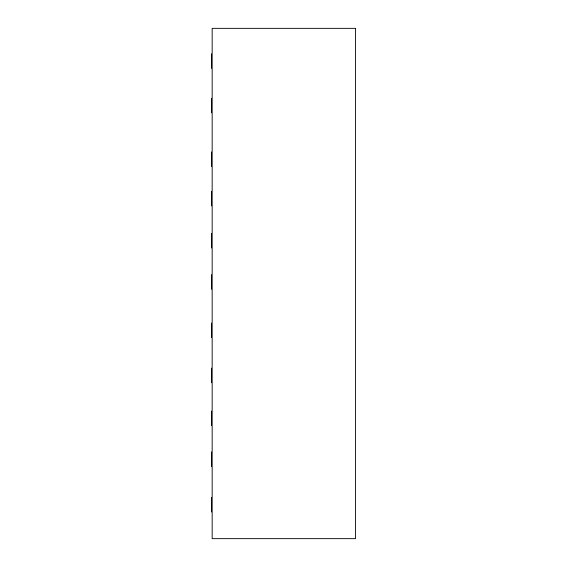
<?xml version="1.0" encoding="UTF-8"?>
<svg xmlns="http://www.w3.org/2000/svg" width="567" height="567" viewBox="0 0 567 567"><rect width="100%" height="100%" fill="white"/><g stroke="black" fill="none" stroke-linecap="round" stroke-linejoin="round"><path stroke-width="0.85" d="M211.434 53.759L211.434 68.387M211.434 98.226L211.434 112.854M211.434 151.906L211.434 166.528M211.434 191.249L211.434 205.878M211.434 233.377L211.434 248.006M211.434 274.626L211.434 289.248M211.434 323.041L211.434 337.663M211.434 368.089L211.434 382.718M211.434 411.089L211.434 425.718M211.434 451.899L211.434 466.528M211.434 497.387L211.434 512.015M355.566 28.35L212.164 28.35L212.164 538.65L355.566 538.65L355.566 28.35"/></g></svg>
